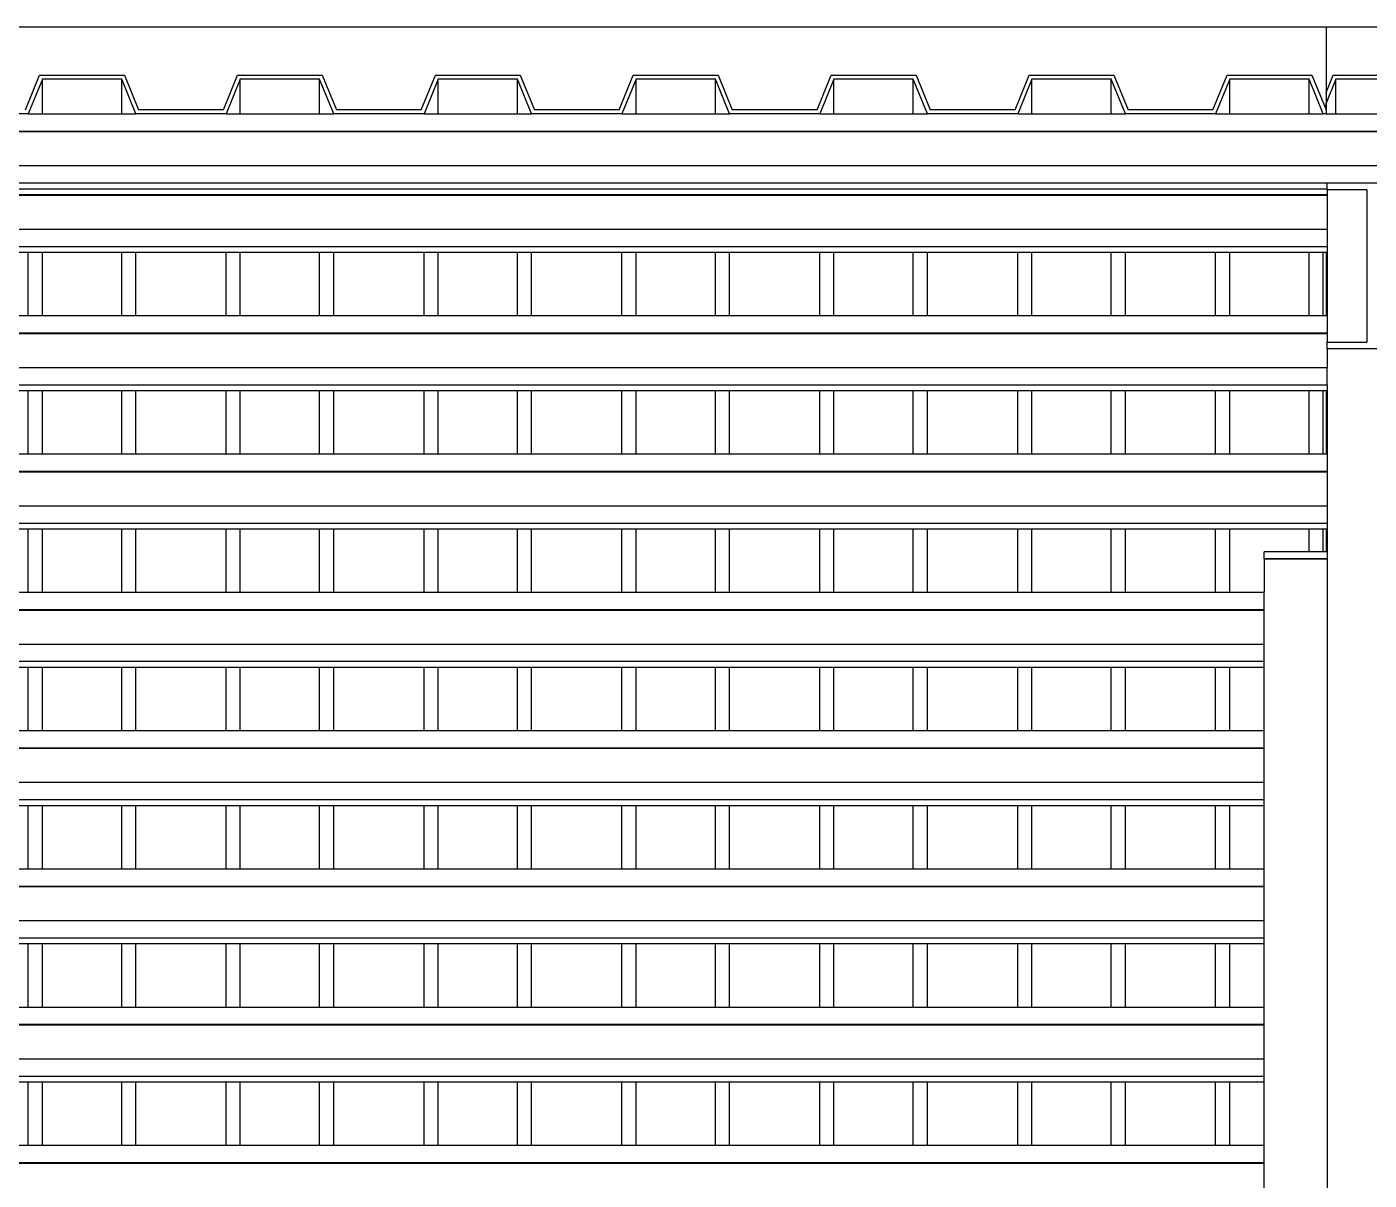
# Model space of a CAD drawing. Extents: x -92 to 92, y -11 to 21.
# Drawn here: x 10.872 to 12.787, y 8.756 to 10.401 of the extents above; entities that cross this region are included whole.
import ezdxf

# ---------------------------------------------------------------- set-up
doc = ezdxf.new("R2010")
doc.units = 0
doc.layers.get('0').update_dxf_attribs({"linetype": 'CONTINUOUS'})

msp = doc.modelspace()

# ---------------------------------------------------------------- linework, layer by layer
for p, q in [((10.0327, 10.4015), (12.7258, 10.4015)), ((12.7258, 10.4015), (15.4188, 10.4015)), ((12.7258, 10.4015), (12.7258, 10.3078)), ((12.7258, 10.4015), (12.7258, 10.2831)), ((10.8699, 10.2831), (10.8901, 10.3324)), ((10.894, 10.3268), (10.8738, 10.2775)), ((10.8901, 10.3324), (11.0111, 10.3324)), ((10.894, 10.2775), (10.894, 10.3268)), ((11.0072, 10.3268), (10.894, 10.3268)), ((11.0072, 10.2775), (11.0072, 10.3268)), ((11.0274, 10.2775), (11.0072, 10.3268)), ((11.0111, 10.3324), (11.0313, 10.2831)), ((11.1523, 10.2831), (11.1725, 10.3324)), ((11.1764, 10.3268), (11.1562, 10.2775)), ((11.1725, 10.3324), (11.2935, 10.3324)), ((11.1764, 10.2775), (11.1764, 10.3268)), ((11.2896, 10.3268), (11.1764, 10.3268)), ((11.2896, 10.2775), (11.2896, 10.3268)), ((11.3098, 10.2775), (11.2896, 10.3268)), ((11.2935, 10.3324), (11.3137, 10.2831)), ((11.4347, 10.2831), (11.4549, 10.3324)), ((11.4588, 10.3268), (11.4386, 10.2775)), ((11.4549, 10.3324), (11.5759, 10.3324)), ((11.4588, 10.2775), (11.4588, 10.3268)), ((11.572, 10.3268), (11.4588, 10.3268)), ((11.572, 10.2775), (11.572, 10.3268)), ((11.5922, 10.2775), (11.572, 10.3268)), ((11.5759, 10.3324), (11.5961, 10.2831)), ((11.7171, 10.2831), (11.7373, 10.3324)), ((11.7412, 10.3268), (11.721, 10.2775)), ((11.7373, 10.3324), (11.8583, 10.3324)), ((11.7412, 10.2775), (11.7412, 10.3268)), ((11.8544, 10.3268), (11.7412, 10.3268)), ((11.8544, 10.2775), (11.8544, 10.3268)), ((11.8746, 10.2775), (11.8544, 10.3268)), ((11.8583, 10.3324), (11.8785, 10.2831)), ((11.9996, 10.2831), (12.0197, 10.3324)), ((12.0236, 10.3268), (12.0035, 10.2775)), ((12.0197, 10.3324), (12.1408, 10.3324)), ((12.0236, 10.2775), (12.0236, 10.3268)), ((12.1368, 10.3268), (12.0236, 10.3268)), ((12.1368, 10.2775), (12.1368, 10.3268)), ((12.157, 10.2775), (12.1368, 10.3268)), ((12.1408, 10.3324), (12.1609, 10.2831)), ((12.282, 10.2831), (12.3021, 10.3324)), ((12.306, 10.3268), (12.2859, 10.2775)), ((12.3021, 10.3324), (12.4232, 10.3324)), ((12.306, 10.2775), (12.306, 10.3268)), ((12.4193, 10.3268), (12.306, 10.3268)), ((12.4193, 10.2775), (12.4193, 10.3268)), ((12.4394, 10.2775), (12.4193, 10.3268)), ((12.4232, 10.3324), (12.4433, 10.2831)), ((12.5644, 10.2831), (12.5846, 10.3324)), ((12.5885, 10.3268), (12.5683, 10.2775)), ((12.5846, 10.3324), (12.7056, 10.3324)), ((12.5885, 10.2775), (12.5885, 10.3268)), ((12.7017, 10.3268), (12.5885, 10.3268)), ((12.7017, 10.2775), (12.7017, 10.3268)), ((12.7218, 10.2775), (12.7017, 10.3268)), ((12.7056, 10.3324), (12.7258, 10.2831)), ((12.7258, 10.3078), (12.7358, 10.3324)), ((12.7398, 10.3268), (12.7258, 10.2926)), ((12.7358, 10.3324), (12.8569, 10.3324)), ((12.7398, 10.2775), (12.7398, 10.3268)), ((12.853, 10.3268), (12.7398, 10.3268)), ((12.7258, 10.3078), (12.7258, 10.2926)), ((12.7258, 10.2831), (12.7258, 10.2926)), ((10.8738, 10.2775), (10.745, 10.2775)), ((10.8738, 10.2775), (10.894, 10.2775)), ((10.894, 10.2775), (11.0072, 10.2775)), ((11.0072, 10.2775), (11.0274, 10.2775)), ((11.1562, 10.2775), (11.0274, 10.2775)), ((11.1523, 10.2831), (11.0313, 10.2831)), ((11.1562, 10.2775), (11.1764, 10.2775)), ((11.1764, 10.2775), (11.2896, 10.2775)), ((11.2896, 10.2775), (11.3098, 10.2775)), ((11.4386, 10.2775), (11.3098, 10.2775)), ((11.4347, 10.2831), (11.3137, 10.2831)), ((11.4386, 10.2775), (11.4588, 10.2775)), ((11.4588, 10.2775), (11.572, 10.2775)), ((11.572, 10.2775), (11.5922, 10.2775)), ((11.721, 10.2775), (11.5922, 10.2775)), ((11.7171, 10.2831), (11.5961, 10.2831)), ((11.721, 10.2775), (11.7412, 10.2775)), ((11.7412, 10.2775), (11.8544, 10.2775)), ((11.8544, 10.2775), (11.8746, 10.2775)), ((12.0035, 10.2775), (11.8746, 10.2775)), ((11.9996, 10.2831), (11.8785, 10.2831)), ((12.0035, 10.2775), (12.0236, 10.2775)), ((12.0236, 10.2775), (12.1368, 10.2775)), ((12.1368, 10.2775), (12.157, 10.2775)), ((12.2859, 10.2775), (12.157, 10.2775)), ((12.282, 10.2831), (12.1609, 10.2831)), ((12.2859, 10.2775), (12.306, 10.2775)), ((12.306, 10.2775), (12.4193, 10.2775)), ((12.4193, 10.2775), (12.4394, 10.2775)), ((12.5683, 10.2775), (12.4394, 10.2775)), ((12.5644, 10.2831), (12.4433, 10.2831)), ((12.5683, 10.2775), (12.5885, 10.2775)), ((12.5885, 10.2775), (12.7017, 10.2775)), ((12.7017, 10.2775), (12.7218, 10.2775)), ((12.7258, 10.2775), (12.7218, 10.2775)), ((12.7258, 10.2831), (12.7258, 10.2775)), ((12.7258, 10.2775), (12.7398, 10.2775)), ((12.7398, 10.2775), (12.853, 10.2775)), ((10.0327, 10.2528), (27.7213, 10.2528)), ((10.0327, 10.252), (27.7213, 10.252)), ((10.0327, 10.2035), (27.7213, 10.2035)), ((10.0327, 10.1788), (12.7273, 10.1788)), ((12.7273, 10.1788), (12.8473, 10.1788)), ((12.7273, 10.1706), (12.7273, 10.1788)), ((10.0327, 10.1706), (12.7273, 10.1706)), ((10.0327, 10.1621), (12.7273, 10.1621)), ((10.0327, 10.1613), (12.7273, 10.1613)), ((12.7273, 10.1692), (12.7273, 10.1706)), ((12.7842, 10.1692), (12.7273, 10.1692)), ((12.7273, 10.1692), (12.7273, 10.1621)), ((12.7273, 10.1621), (12.7273, 10.1613)), ((12.7273, 10.1613), (12.7273, 10.1128)), ((12.7842, 10.1692), (12.7842, 9.9518)), ((10.0327, 10.1128), (12.7273, 10.1128)), ((12.7273, 10.1128), (12.7273, 10.0881)), ((10.0327, 10.0881), (12.7273, 10.0881)), ((10.745, 10.0799), (10.8738, 10.0799)), ((10.8738, 9.9895), (10.8738, 10.0799)), ((10.8738, 10.0799), (10.894, 10.0799)), ((10.894, 9.9895), (10.894, 10.0799)), ((10.894, 10.0799), (11.0072, 10.0799)), ((11.0072, 9.9895), (11.0072, 10.0799)), ((11.0072, 10.0799), (11.0274, 10.0799)), ((11.0274, 9.9895), (11.0274, 10.0799)), ((11.0274, 10.0799), (11.1562, 10.0799)), ((11.1562, 9.9895), (11.1562, 10.0799)), ((11.1562, 10.0799), (11.1764, 10.0799)), ((11.1764, 9.9895), (11.1764, 10.0799)), ((11.1764, 10.0799), (11.2896, 10.0799)), ((11.2896, 9.9895), (11.2896, 10.0799)), ((11.2896, 10.0799), (11.3098, 10.0799)), ((11.3098, 9.9895), (11.3098, 10.0799)), ((11.3098, 10.0799), (11.4386, 10.0799)), ((11.4386, 9.9895), (11.4386, 10.0799)), ((11.4386, 10.0799), (11.4588, 10.0799)), ((11.4588, 9.9895), (11.4588, 10.0799)), ((11.4588, 10.0799), (11.572, 10.0799)), ((11.572, 9.9895), (11.572, 10.0799)), ((11.572, 10.0799), (11.5922, 10.0799)), ((11.5922, 9.9895), (11.5922, 10.0799)), ((11.5922, 10.0799), (11.721, 10.0799)), ((11.721, 9.9895), (11.721, 10.0799)), ((11.721, 10.0799), (11.7412, 10.0799)), ((11.7412, 9.9895), (11.7412, 10.0799)), ((11.7412, 10.0799), (11.8544, 10.0799)), ((11.8544, 9.9895), (11.8544, 10.0799)), ((11.8544, 10.0799), (11.8746, 10.0799)), ((11.8746, 9.9895), (11.8746, 10.0799)), ((11.8746, 10.0799), (12.0035, 10.0799)), ((12.0035, 9.9895), (12.0035, 10.0799)), ((12.0035, 10.0799), (12.0236, 10.0799)), ((12.0236, 9.9895), (12.0236, 10.0799)), ((12.0236, 10.0799), (12.1368, 10.0799)), ((12.1368, 9.9895), (12.1368, 10.0799)), ((12.1368, 10.0799), (12.157, 10.0799)), ((12.157, 9.9895), (12.157, 10.0799)), ((12.157, 10.0799), (12.2859, 10.0799)), ((12.2859, 9.9895), (12.2859, 10.0799)), ((12.2859, 10.0799), (12.306, 10.0799)), ((12.306, 9.9895), (12.306, 10.0799)), ((12.306, 10.0799), (12.4193, 10.0799)), ((12.4193, 9.9895), (12.4193, 10.0799)), ((12.4193, 10.0799), (12.4394, 10.0799)), ((12.4394, 9.9895), (12.4394, 10.0799)), ((12.4394, 10.0799), (12.5683, 10.0799)), ((12.5683, 9.9895), (12.5683, 10.0799)), ((12.5683, 10.0799), (12.5885, 10.0799)), ((12.5885, 9.9895), (12.5885, 10.0799)), ((12.5885, 10.0799), (12.7017, 10.0799)), ((12.7017, 9.9895), (12.7017, 10.0799)), ((12.7017, 10.0799), (12.7218, 10.0799)), ((12.7218, 9.9895), (12.7218, 10.0799)), ((12.7218, 10.0799), (12.7258, 10.0799)), ((12.7258, 10.0799), (12.7258, 9.9895)), ((12.7258, 10.0799), (12.7273, 10.0799)), ((12.7273, 10.0881), (12.7273, 10.0799)), ((12.7273, 10.0799), (12.7273, 9.9895)), ((10.745, 9.9895), (10.8738, 9.9895)), ((10.8738, 9.9895), (10.894, 9.9895)), ((10.894, 9.9895), (11.0072, 9.9895)), ((11.0072, 9.9895), (11.0274, 9.9895)), ((11.0274, 9.9895), (11.1562, 9.9895)), ((11.1562, 9.9895), (11.1764, 9.9895)), ((11.1764, 9.9895), (11.2896, 9.9895)), ((11.2896, 9.9895), (11.3098, 9.9895)), ((11.3098, 9.9895), (11.4386, 9.9895)), ((11.4386, 9.9895), (11.4588, 9.9895)), ((11.4588, 9.9895), (11.572, 9.9895)), ((11.572, 9.9895), (11.5922, 9.9895)), ((11.5922, 9.9895), (11.721, 9.9895)), ((11.721, 9.9895), (11.7412, 9.9895)), ((11.7412, 9.9895), (11.8544, 9.9895)), ((11.8544, 9.9895), (11.8746, 9.9895)), ((11.8746, 9.9895), (12.0035, 9.9895)), ((12.0035, 9.9895), (12.0236, 9.9895)), ((12.0236, 9.9895), (12.1368, 9.9895)), ((12.1368, 9.9895), (12.157, 9.9895)), ((12.157, 9.9895), (12.2859, 9.9895)), ((12.2859, 9.9895), (12.306, 9.9895)), ((12.306, 9.9895), (12.4193, 9.9895)), ((12.4193, 9.9895), (12.4394, 9.9895)), ((12.4394, 9.9895), (12.5683, 9.9895)), ((12.5683, 9.9895), (12.5885, 9.9895)), ((12.5885, 9.9895), (12.7017, 9.9895)), ((12.7017, 9.9895), (12.7218, 9.9895)), ((12.7218, 9.9895), (12.7258, 9.9895)), ((12.7258, 9.9895), (12.7273, 9.9895)), ((12.7273, 9.9895), (12.7273, 9.9648)), ((10.0327, 9.9648), (12.7273, 9.9648)), ((10.0327, 9.964), (12.7273, 9.964)), ((12.7273, 9.9648), (12.7273, 9.964)), ((12.7273, 9.964), (12.7273, 9.9518)), ((12.7273, 9.9421), (12.7273, 9.9518)), ((12.7273, 9.9518), (12.7842, 9.9518)), ((12.8473, 9.9421), (12.7273, 9.9421)), ((12.7273, 9.9421), (12.7273, 9.9155)), ((10.0327, 9.9155), (12.7273, 9.9155)), ((12.7273, 9.8908), (12.7273, 9.9155)), ((10.0327, 9.8908), (12.7273, 9.8908)), ((12.7273, 9.8908), (12.7273, 9.8826)), ((10.745, 9.8826), (10.8738, 9.8826)), ((10.8738, 9.7922), (10.8738, 9.8826)), ((10.8738, 9.8826), (10.894, 9.8826)), ((10.894, 9.7922), (10.894, 9.8826)), ((10.894, 9.8826), (11.0072, 9.8826)), ((11.0072, 9.7922), (11.0072, 9.8826)), ((11.0072, 9.8826), (11.0274, 9.8826)), ((11.0274, 9.7922), (11.0274, 9.8826)), ((11.0274, 9.8826), (11.1562, 9.8826)), ((11.1562, 9.7922), (11.1562, 9.8826)), ((11.1562, 9.8826), (11.1764, 9.8826)), ((11.1764, 9.7922), (11.1764, 9.8826)), ((11.1764, 9.8826), (11.2896, 9.8826)), ((11.2896, 9.7922), (11.2896, 9.8826)), ((11.2896, 9.8826), (11.3098, 9.8826)), ((11.3098, 9.7922), (11.3098, 9.8826)), ((11.3098, 9.8826), (11.4386, 9.8826)), ((11.4386, 9.7922), (11.4386, 9.8826)), ((11.4386, 9.8826), (11.4588, 9.8826)), ((11.4588, 9.7922), (11.4588, 9.8826)), ((11.4588, 9.8826), (11.572, 9.8826)), ((11.572, 9.7922), (11.572, 9.8826)), ((11.572, 9.8826), (11.5922, 9.8826)), ((11.5922, 9.7922), (11.5922, 9.8826)), ((11.5922, 9.8826), (11.721, 9.8826)), ((11.721, 9.7922), (11.721, 9.8826)), ((11.721, 9.8826), (11.7412, 9.8826)), ((11.7412, 9.7922), (11.7412, 9.8826)), ((11.7412, 9.8826), (11.8544, 9.8826)), ((11.8544, 9.7922), (11.8544, 9.8826)), ((11.8544, 9.8826), (11.8746, 9.8826)), ((11.8746, 9.7922), (11.8746, 9.8826)), ((11.8746, 9.8826), (12.0035, 9.8826)), ((12.0035, 9.7922), (12.0035, 9.8826)), ((12.0035, 9.8826), (12.0236, 9.8826)), ((12.0236, 9.7922), (12.0236, 9.8826)), ((12.0236, 9.8826), (12.1368, 9.8826)), ((12.1368, 9.7922), (12.1368, 9.8826)), ((12.1368, 9.8826), (12.157, 9.8826)), ((12.157, 9.7922), (12.157, 9.8826)), ((12.157, 9.8826), (12.2859, 9.8826)), ((12.2859, 9.7922), (12.2859, 9.8826)), ((12.2859, 9.8826), (12.306, 9.8826)), ((12.306, 9.7922), (12.306, 9.8826)), ((12.306, 9.8826), (12.4193, 9.8826)), ((12.4193, 9.7922), (12.4193, 9.8826)), ((12.4193, 9.8826), (12.4394, 9.8826)), ((12.4394, 9.7922), (12.4394, 9.8826)), ((12.4394, 9.8826), (12.5683, 9.8826)), ((12.5683, 9.7922), (12.5683, 9.8826)), ((12.5683, 9.8826), (12.5885, 9.8826)), ((12.5885, 9.7922), (12.5885, 9.8826)), ((12.5885, 9.8826), (12.7017, 9.8826)), ((12.7017, 9.7922), (12.7017, 9.8826)), ((12.7017, 9.8826), (12.7218, 9.8826)), ((12.7218, 9.7922), (12.7218, 9.8826)), ((12.7218, 9.8826), (12.7258, 9.8826)), ((12.7258, 9.8826), (12.7258, 9.7922)), ((12.7258, 9.8826), (12.7273, 9.8826)), ((12.7273, 9.8826), (12.7273, 9.7922)), ((10.745, 9.7922), (10.8738, 9.7922)), ((10.8738, 9.7922), (10.894, 9.7922)), ((10.894, 9.7922), (11.0072, 9.7922)), ((11.0072, 9.7922), (11.0274, 9.7922)), ((11.0274, 9.7922), (11.1562, 9.7922)), ((11.1562, 9.7922), (11.1764, 9.7922)), ((11.1764, 9.7922), (11.2896, 9.7922)), ((11.2896, 9.7922), (11.3098, 9.7922)), ((11.3098, 9.7922), (11.4386, 9.7922)), ((11.4386, 9.7922), (11.4588, 9.7922)), ((11.4588, 9.7922), (11.572, 9.7922)), ((11.572, 9.7922), (11.5922, 9.7922)), ((11.5922, 9.7922), (11.721, 9.7922)), ((11.721, 9.7922), (11.7412, 9.7922)), ((11.7412, 9.7922), (11.8544, 9.7922)), ((11.8544, 9.7922), (11.8746, 9.7922)), ((11.8746, 9.7922), (12.0035, 9.7922)), ((12.0035, 9.7922), (12.0236, 9.7922)), ((12.0236, 9.7922), (12.1368, 9.7922)), ((12.1368, 9.7922), (12.157, 9.7922)), ((12.157, 9.7922), (12.2859, 9.7922)), ((12.2859, 9.7922), (12.306, 9.7922)), ((12.306, 9.7922), (12.4193, 9.7922)), ((12.4193, 9.7922), (12.4394, 9.7922)), ((12.4394, 9.7922), (12.5683, 9.7922)), ((12.5683, 9.7922), (12.5885, 9.7922)), ((12.5885, 9.7922), (12.7017, 9.7922)), ((12.7017, 9.7922), (12.7218, 9.7922)), ((12.7218, 9.7922), (12.7258, 9.7922)), ((12.7258, 9.7922), (12.7273, 9.7922)), ((12.7273, 9.7922), (12.7273, 9.7675)), ((10.0327, 9.7675), (12.7273, 9.7675)), ((10.0327, 9.7667), (12.7273, 9.7667)), ((12.7273, 9.7675), (12.7273, 9.7667)), ((12.7273, 9.7667), (12.7273, 9.7182)), ((10.0327, 9.7182), (12.7273, 9.7182)), ((12.7273, 9.7182), (12.7273, 9.6936)), ((10.0327, 9.6936), (12.7273, 9.6936)), ((12.7273, 9.6936), (12.7273, 9.6853)), ((10.745, 9.6853), (10.8738, 9.6853)), ((10.8738, 9.5949), (10.8738, 9.6853)), ((10.8738, 9.6853), (10.894, 9.6853)), ((10.894, 9.5949), (10.894, 9.6853)), ((10.894, 9.6853), (11.0072, 9.6853)), ((11.0072, 9.5949), (11.0072, 9.6853)), ((11.0072, 9.6853), (11.0274, 9.6853)), ((11.0274, 9.5949), (11.0274, 9.6853)), ((11.0274, 9.6853), (11.1562, 9.6853)), ((11.1562, 9.5949), (11.1562, 9.6853)), ((11.1562, 9.6853), (11.1764, 9.6853)), ((11.1764, 9.5949), (11.1764, 9.6853)), ((11.1764, 9.6853), (11.2896, 9.6853)), ((11.2896, 9.5949), (11.2896, 9.6853)), ((11.2896, 9.6853), (11.3098, 9.6853)), ((11.3098, 9.5949), (11.3098, 9.6853)), ((11.3098, 9.6853), (11.4386, 9.6853)), ((11.4386, 9.5949), (11.4386, 9.6853)), ((11.4386, 9.6853), (11.4588, 9.6853)), ((11.4588, 9.5949), (11.4588, 9.6853)), ((11.4588, 9.6853), (11.572, 9.6853)), ((11.572, 9.5949), (11.572, 9.6853)), ((11.572, 9.6853), (11.5922, 9.6853)), ((11.5922, 9.5949), (11.5922, 9.6853)), ((11.5922, 9.6853), (11.721, 9.6853)), ((11.721, 9.5949), (11.721, 9.6853)), ((11.721, 9.6853), (11.7412, 9.6853)), ((11.7412, 9.5949), (11.7412, 9.6853)), ((11.7412, 9.6853), (11.8544, 9.6853)), ((11.8544, 9.5949), (11.8544, 9.6853)), ((11.8544, 9.6853), (11.8746, 9.6853)), ((11.8746, 9.5949), (11.8746, 9.6853)), ((11.8746, 9.6853), (12.0035, 9.6853)), ((12.0035, 9.5949), (12.0035, 9.6853)), ((12.0035, 9.6853), (12.0236, 9.6853)), ((12.0236, 9.5949), (12.0236, 9.6853)), ((12.0236, 9.6853), (12.1368, 9.6853)), ((12.1368, 9.5949), (12.1368, 9.6853)), ((12.1368, 9.6853), (12.157, 9.6853)), ((12.157, 9.5949), (12.157, 9.6853)), ((12.157, 9.6853), (12.2859, 9.6853)), ((12.2859, 9.5949), (12.2859, 9.6853)), ((12.2859, 9.6853), (12.306, 9.6853)), ((12.306, 9.5949), (12.306, 9.6853)), ((12.306, 9.6853), (12.4193, 9.6853)), ((12.4193, 9.5949), (12.4193, 9.6853)), ((12.4193, 9.6853), (12.4394, 9.6853)), ((12.4394, 9.5949), (12.4394, 9.6853)), ((12.4394, 9.6853), (12.5683, 9.6853)), ((12.5683, 9.5949), (12.5683, 9.6853)), ((12.5683, 9.6853), (12.5885, 9.6853)), ((12.5885, 9.5949), (12.5885, 9.6853)), ((12.5885, 9.6853), (12.7017, 9.6853)), ((12.7017, 9.6523), (12.7017, 9.6853)), ((12.7017, 9.6853), (12.7218, 9.6853)), ((12.7218, 9.6523), (12.7218, 9.6853)), ((12.7218, 9.6853), (12.7258, 9.6853)), ((12.7258, 9.6853), (12.7258, 9.6523)), ((12.7258, 9.6853), (12.7273, 9.6853)), ((12.7273, 9.6853), (12.7273, 9.6523)), ((12.6373, 9.6424), (12.6373, 9.6523)), ((12.7017, 9.6523), (12.6373, 9.6523)), ((12.7273, 9.6424), (12.6373, 9.6424)), ((12.6373, 9.6424), (12.6373, 9.6423)), ((12.6373, 9.6423), (12.7273, 9.6423)), ((12.6373, 9.6423), (12.6373, 9.5949)), ((12.7218, 9.6523), (12.7017, 9.6523)), ((12.7258, 9.6523), (12.7218, 9.6523)), ((12.7273, 9.6523), (12.7258, 9.6523)), ((12.7273, 9.6523), (12.7273, 9.6424)), ((12.7273, 9.6424), (12.7273, 9.6423)), ((12.7273, 9.6423), (12.7273, 3.7037)), ((10.745, 9.5949), (10.8738, 9.5949)), ((10.8738, 9.5949), (10.894, 9.5949)), ((10.894, 9.5949), (11.0072, 9.5949)), ((11.0072, 9.5949), (11.0274, 9.5949)), ((11.0274, 9.5949), (11.1562, 9.5949)), ((11.1562, 9.5949), (11.1764, 9.5949)), ((11.1764, 9.5949), (11.2896, 9.5949)), ((11.2896, 9.5949), (11.3098, 9.5949)), ((11.3098, 9.5949), (11.4386, 9.5949)), ((11.4386, 9.5949), (11.4588, 9.5949)), ((11.4588, 9.5949), (11.572, 9.5949)), ((11.572, 9.5949), (11.5922, 9.5949)), ((11.5922, 9.5949), (11.721, 9.5949)), ((11.721, 9.5949), (11.7412, 9.5949)), ((11.7412, 9.5949), (11.8544, 9.5949)), ((11.8544, 9.5949), (11.8746, 9.5949)), ((11.8746, 9.5949), (12.0035, 9.5949)), ((12.0035, 9.5949), (12.0236, 9.5949)), ((12.0236, 9.5949), (12.1368, 9.5949)), ((12.1368, 9.5949), (12.157, 9.5949)), ((12.157, 9.5949), (12.2859, 9.5949)), ((12.2859, 9.5949), (12.306, 9.5949)), ((12.306, 9.5949), (12.4193, 9.5949)), ((12.4193, 9.5949), (12.4394, 9.5949)), ((12.4394, 9.5949), (12.5683, 9.5949)), ((12.5683, 9.5949), (12.5885, 9.5949)), ((12.5885, 9.5949), (12.6373, 9.5949)), ((12.6373, 9.5703), (12.6373, 9.5949)), ((10.0327, 9.5703), (12.6373, 9.5703)), ((10.0327, 9.5694), (12.6373, 9.5694)), ((12.6373, 9.5694), (12.6373, 9.5703)), ((12.6373, 9.5209), (12.6373, 9.5694)), ((10.0327, 9.5209), (12.6373, 9.5209)), ((12.6373, 9.4963), (12.6373, 9.5209)), ((10.0327, 9.4963), (12.6373, 9.4963)), ((10.745, 9.4881), (10.8738, 9.4881)), ((10.8738, 9.3976), (10.8738, 9.4881)), ((10.8738, 9.4881), (10.894, 9.4881)), ((10.894, 9.3976), (10.894, 9.4881)), ((10.894, 9.4881), (11.0072, 9.4881)), ((11.0072, 9.3976), (11.0072, 9.4881)), ((11.0072, 9.4881), (11.0274, 9.4881)), ((11.0274, 9.3976), (11.0274, 9.4881)), ((11.0274, 9.4881), (11.1562, 9.4881)), ((11.1562, 9.3976), (11.1562, 9.4881)), ((11.1562, 9.4881), (11.1764, 9.4881)), ((11.1764, 9.3976), (11.1764, 9.4881)), ((11.1764, 9.4881), (11.2896, 9.4881)), ((11.2896, 9.3976), (11.2896, 9.4881)), ((11.2896, 9.4881), (11.3098, 9.4881)), ((11.3098, 9.3976), (11.3098, 9.4881)), ((11.3098, 9.4881), (11.4386, 9.4881)), ((11.4386, 9.3976), (11.4386, 9.4881)), ((11.4386, 9.4881), (11.4588, 9.4881)), ((11.4588, 9.3976), (11.4588, 9.4881)), ((11.4588, 9.4881), (11.572, 9.4881)), ((11.572, 9.3976), (11.572, 9.4881)), ((11.572, 9.4881), (11.5922, 9.4881)), ((11.5922, 9.3976), (11.5922, 9.4881)), ((11.5922, 9.4881), (11.721, 9.4881)), ((11.721, 9.3976), (11.721, 9.4881)), ((11.721, 9.4881), (11.7412, 9.4881)), ((11.7412, 9.3976), (11.7412, 9.4881)), ((11.7412, 9.4881), (11.8544, 9.4881)), ((11.8544, 9.3976), (11.8544, 9.4881)), ((11.8544, 9.4881), (11.8746, 9.4881)), ((11.8746, 9.3976), (11.8746, 9.4881)), ((11.8746, 9.4881), (12.0035, 9.4881)), ((12.0035, 9.3976), (12.0035, 9.4881)), ((12.0035, 9.4881), (12.0236, 9.4881)), ((12.0236, 9.3976), (12.0236, 9.4881)), ((12.0236, 9.4881), (12.1368, 9.4881)), ((12.1368, 9.3976), (12.1368, 9.4881)), ((12.1368, 9.4881), (12.157, 9.4881)), ((12.157, 9.3976), (12.157, 9.4881)), ((12.157, 9.4881), (12.2859, 9.4881)), ((12.2859, 9.3976), (12.2859, 9.4881)), ((12.2859, 9.4881), (12.306, 9.4881)), ((12.306, 9.3976), (12.306, 9.4881)), ((12.306, 9.4881), (12.4193, 9.4881)), ((12.4193, 9.3976), (12.4193, 9.4881)), ((12.4193, 9.4881), (12.4394, 9.4881)), ((12.4394, 9.3976), (12.4394, 9.4881)), ((12.4394, 9.4881), (12.5683, 9.4881)), ((12.5683, 9.3976), (12.5683, 9.4881)), ((12.5683, 9.4881), (12.5885, 9.4881)), ((12.5885, 9.3976), (12.5885, 9.4881)), ((12.5885, 9.4881), (12.6373, 9.4881)), ((12.6373, 9.4881), (12.6373, 9.4963)), ((12.6373, 9.3976), (12.6373, 9.4881)), ((10.745, 9.3976), (10.8738, 9.3976)), ((10.8738, 9.3976), (10.894, 9.3976)), ((10.894, 9.3976), (11.0072, 9.3976)), ((11.0072, 9.3976), (11.0274, 9.3976)), ((11.0274, 9.3976), (11.1562, 9.3976)), ((11.1562, 9.3976), (11.1764, 9.3976)), ((11.1764, 9.3976), (11.2896, 9.3976)), ((11.2896, 9.3976), (11.3098, 9.3976)), ((11.3098, 9.3976), (11.4386, 9.3976)), ((11.4386, 9.3976), (11.4588, 9.3976)), ((11.4588, 9.3976), (11.572, 9.3976)), ((11.572, 9.3976), (11.5922, 9.3976)), ((11.5922, 9.3976), (11.721, 9.3976)), ((11.721, 9.3976), (11.7412, 9.3976)), ((11.7412, 9.3976), (11.8544, 9.3976)), ((11.8544, 9.3976), (11.8746, 9.3976)), ((11.8746, 9.3976), (12.0035, 9.3976)), ((12.0035, 9.3976), (12.0236, 9.3976)), ((12.0236, 9.3976), (12.1368, 9.3976)), ((12.1368, 9.3976), (12.157, 9.3976)), ((12.157, 9.3976), (12.2859, 9.3976)), ((12.2859, 9.3976), (12.306, 9.3976)), ((12.306, 9.3976), (12.4193, 9.3976)), ((12.4193, 9.3976), (12.4394, 9.3976)), ((12.4394, 9.3976), (12.5683, 9.3976)), ((12.5683, 9.3976), (12.5885, 9.3976)), ((12.5885, 9.3976), (12.6373, 9.3976)), ((12.6373, 9.373), (12.6373, 9.3976)), ((10.0327, 9.373), (12.6373, 9.373)), ((10.0327, 9.3722), (12.6373, 9.3722)), ((12.6373, 9.3722), (12.6373, 9.373)), ((12.6373, 9.3237), (12.6373, 9.3722)), ((10.0327, 9.3237), (12.6373, 9.3237)), ((12.6373, 9.299), (12.6373, 9.3237)), ((10.0327, 9.299), (12.6373, 9.299)), ((10.745, 9.2908), (10.8738, 9.2908)), ((10.8738, 9.2004), (10.8738, 9.2908)), ((10.8738, 9.2908), (10.894, 9.2908)), ((10.894, 9.2004), (10.894, 9.2908)), ((10.894, 9.2908), (11.0072, 9.2908)), ((11.0072, 9.2004), (11.0072, 9.2908)), ((11.0072, 9.2908), (11.0274, 9.2908)), ((11.0274, 9.2004), (11.0274, 9.2908)), ((11.0274, 9.2908), (11.1562, 9.2908)), ((11.1562, 9.2004), (11.1562, 9.2908)), ((11.1562, 9.2908), (11.1764, 9.2908)), ((11.1764, 9.2004), (11.1764, 9.2908)), ((11.1764, 9.2908), (11.2896, 9.2908)), ((11.2896, 9.2004), (11.2896, 9.2908)), ((11.2896, 9.2908), (11.3098, 9.2908)), ((11.3098, 9.2004), (11.3098, 9.2908)), ((11.3098, 9.2908), (11.4386, 9.2908)), ((11.4386, 9.2004), (11.4386, 9.2908)), ((11.4386, 9.2908), (11.4588, 9.2908)), ((11.4588, 9.2004), (11.4588, 9.2908)), ((11.4588, 9.2908), (11.572, 9.2908)), ((11.572, 9.2004), (11.572, 9.2908)), ((11.572, 9.2908), (11.5922, 9.2908)), ((11.5922, 9.2004), (11.5922, 9.2908)), ((11.5922, 9.2908), (11.721, 9.2908)), ((11.721, 9.2004), (11.721, 9.2908)), ((11.721, 9.2908), (11.7412, 9.2908)), ((11.7412, 9.2004), (11.7412, 9.2908)), ((11.7412, 9.2908), (11.8544, 9.2908)), ((11.8544, 9.2004), (11.8544, 9.2908)), ((11.8544, 9.2908), (11.8746, 9.2908)), ((11.8746, 9.2004), (11.8746, 9.2908)), ((11.8746, 9.2908), (12.0035, 9.2908)), ((12.0035, 9.2004), (12.0035, 9.2908)), ((12.0035, 9.2908), (12.0236, 9.2908)), ((12.0236, 9.2004), (12.0236, 9.2908)), ((12.0236, 9.2908), (12.1368, 9.2908)), ((12.1368, 9.2004), (12.1368, 9.2908)), ((12.1368, 9.2908), (12.157, 9.2908)), ((12.157, 9.2004), (12.157, 9.2908)), ((12.157, 9.2908), (12.2859, 9.2908)), ((12.2859, 9.2004), (12.2859, 9.2908)), ((12.2859, 9.2908), (12.306, 9.2908)), ((12.306, 9.2004), (12.306, 9.2908)), ((12.306, 9.2908), (12.4193, 9.2908)), ((12.4193, 9.2004), (12.4193, 9.2908)), ((12.4193, 9.2908), (12.4394, 9.2908)), ((12.4394, 9.2004), (12.4394, 9.2908)), ((12.4394, 9.2908), (12.5683, 9.2908)), ((12.5683, 9.2004), (12.5683, 9.2908)), ((12.5683, 9.2908), (12.5885, 9.2908)), ((12.5885, 9.2004), (12.5885, 9.2908)), ((12.5885, 9.2908), (12.6373, 9.2908)), ((12.6373, 9.2908), (12.6373, 9.299)), ((12.6373, 9.2004), (12.6373, 9.2908)), ((10.745, 9.2004), (10.8738, 9.2004)), ((10.8738, 9.2004), (10.894, 9.2004)), ((10.894, 9.2004), (11.0072, 9.2004)), ((11.0072, 9.2004), (11.0274, 9.2004)), ((11.0274, 9.2004), (11.1562, 9.2004)), ((11.1562, 9.2004), (11.1764, 9.2004)), ((11.1764, 9.2004), (11.2896, 9.2004)), ((11.2896, 9.2004), (11.3098, 9.2004)), ((11.3098, 9.2004), (11.4386, 9.2004)), ((11.4386, 9.2004), (11.4588, 9.2004)), ((11.4588, 9.2004), (11.572, 9.2004)), ((11.572, 9.2004), (11.5922, 9.2004)), ((11.5922, 9.2004), (11.721, 9.2004)), ((11.721, 9.2004), (11.7412, 9.2004)), ((11.7412, 9.2004), (11.8544, 9.2004)), ((11.8544, 9.2004), (11.8746, 9.2004)), ((11.8746, 9.2004), (12.0035, 9.2004)), ((12.0035, 9.2004), (12.0236, 9.2004)), ((12.0236, 9.2004), (12.1368, 9.2004)), ((12.1368, 9.2004), (12.157, 9.2004)), ((12.157, 9.2004), (12.2859, 9.2004)), ((12.2859, 9.2004), (12.306, 9.2004)), ((12.306, 9.2004), (12.4193, 9.2004)), ((12.4193, 9.2004), (12.4394, 9.2004)), ((12.4394, 9.2004), (12.5683, 9.2004)), ((12.5683, 9.2004), (12.5885, 9.2004)), ((12.5885, 9.2004), (12.6373, 9.2004)), ((12.6373, 9.1757), (12.6373, 9.2004)), ((10.0327, 9.1757), (12.6373, 9.1757)), ((12.6373, 9.1749), (12.6373, 9.1757)), ((10.0327, 9.1749), (12.6373, 9.1749)), ((12.6373, 9.1264), (12.6373, 9.1749)), ((10.0327, 9.1264), (12.6373, 9.1264)), ((12.6373, 9.1017), (12.6373, 9.1264)), ((10.0327, 9.1017), (12.6373, 9.1017)), ((12.6373, 9.0935), (12.6373, 9.1017)), ((10.745, 9.0935), (10.8738, 9.0935)), ((10.8738, 9.0031), (10.8738, 9.0935)), ((10.8738, 9.0935), (10.894, 9.0935)), ((10.894, 9.0031), (10.894, 9.0935)), ((10.894, 9.0935), (11.0072, 9.0935)), ((11.0072, 9.0031), (11.0072, 9.0935)), ((11.0072, 9.0935), (11.0274, 9.0935)), ((11.0274, 9.0031), (11.0274, 9.0935)), ((11.0274, 9.0935), (11.1562, 9.0935)), ((11.1562, 9.0031), (11.1562, 9.0935)), ((11.1562, 9.0935), (11.1764, 9.0935)), ((11.1764, 9.0031), (11.1764, 9.0935)), ((11.1764, 9.0935), (11.2896, 9.0935)), ((11.2896, 9.0031), (11.2896, 9.0935)), ((11.2896, 9.0935), (11.3098, 9.0935)), ((11.3098, 9.0031), (11.3098, 9.0935)), ((11.3098, 9.0935), (11.4386, 9.0935)), ((11.4386, 9.0031), (11.4386, 9.0935)), ((11.4386, 9.0935), (11.4588, 9.0935)), ((11.4588, 9.0031), (11.4588, 9.0935)), ((11.4588, 9.0935), (11.572, 9.0935)), ((11.572, 9.0031), (11.572, 9.0935)), ((11.572, 9.0935), (11.5922, 9.0935)), ((11.5922, 9.0031), (11.5922, 9.0935)), ((11.5922, 9.0935), (11.721, 9.0935)), ((11.721, 9.0031), (11.721, 9.0935)), ((11.721, 9.0935), (11.7412, 9.0935)), ((11.7412, 9.0031), (11.7412, 9.0935)), ((11.7412, 9.0935), (11.8544, 9.0935)), ((11.8544, 9.0031), (11.8544, 9.0935)), ((11.8544, 9.0935), (11.8746, 9.0935)), ((11.8746, 9.0031), (11.8746, 9.0935)), ((11.8746, 9.0935), (12.0035, 9.0935)), ((12.0035, 9.0031), (12.0035, 9.0935)), ((12.0035, 9.0935), (12.0236, 9.0935)), ((12.0236, 9.0031), (12.0236, 9.0935)), ((12.0236, 9.0935), (12.1368, 9.0935)), ((12.1368, 9.0031), (12.1368, 9.0935)), ((12.1368, 9.0935), (12.157, 9.0935)), ((12.157, 9.0031), (12.157, 9.0935)), ((12.157, 9.0935), (12.2859, 9.0935)), ((12.2859, 9.0031), (12.2859, 9.0935)), ((12.2859, 9.0935), (12.306, 9.0935)), ((12.306, 9.0031), (12.306, 9.0935)), ((12.306, 9.0935), (12.4193, 9.0935)), ((12.4193, 9.0031), (12.4193, 9.0935)), ((12.4193, 9.0935), (12.4394, 9.0935)), ((12.4394, 9.0031), (12.4394, 9.0935)), ((12.4394, 9.0935), (12.5683, 9.0935)), ((12.5683, 9.0031), (12.5683, 9.0935)), ((12.5683, 9.0935), (12.5885, 9.0935)), ((12.5885, 9.0031), (12.5885, 9.0935)), ((12.5885, 9.0935), (12.6373, 9.0935)), ((12.6373, 9.0031), (12.6373, 9.0935)), ((10.745, 9.0031), (10.8738, 9.0031)), ((10.8738, 9.0031), (10.894, 9.0031)), ((10.894, 9.0031), (11.0072, 9.0031)), ((11.0072, 9.0031), (11.0274, 9.0031)), ((11.0274, 9.0031), (11.1562, 9.0031)), ((11.1562, 9.0031), (11.1764, 9.0031)), ((11.1764, 9.0031), (11.2896, 9.0031)), ((11.2896, 9.0031), (11.3098, 9.0031)), ((11.3098, 9.0031), (11.4386, 9.0031)), ((11.4386, 9.0031), (11.4588, 9.0031)), ((11.4588, 9.0031), (11.572, 9.0031)), ((11.572, 9.0031), (11.5922, 9.0031)), ((11.5922, 9.0031), (11.721, 9.0031)), ((11.721, 9.0031), (11.7412, 9.0031)), ((11.7412, 9.0031), (11.8544, 9.0031)), ((11.8544, 9.0031), (11.8746, 9.0031)), ((11.8746, 9.0031), (12.0035, 9.0031)), ((12.0035, 9.0031), (12.0236, 9.0031)), ((12.0236, 9.0031), (12.1368, 9.0031)), ((12.1368, 9.0031), (12.157, 9.0031)), ((12.157, 9.0031), (12.2859, 9.0031)), ((12.2859, 9.0031), (12.306, 9.0031)), ((12.306, 9.0031), (12.4193, 9.0031)), ((12.4193, 9.0031), (12.4394, 9.0031)), ((12.4394, 9.0031), (12.5683, 9.0031)), ((12.5683, 9.0031), (12.5885, 9.0031)), ((12.5885, 9.0031), (12.6373, 9.0031)), ((12.6373, 8.9784), (12.6373, 9.0031)), ((10.0327, 8.9784), (12.6373, 8.9784)), ((10.0327, 8.9776), (12.6373, 8.9776)), ((12.6373, 8.9776), (12.6373, 8.9784)), ((12.6373, 8.9291), (12.6373, 8.9776)), ((10.0327, 8.9291), (12.6373, 8.9291)), ((12.6373, 8.9044), (12.6373, 8.9291)), ((10.0327, 8.9044), (12.6373, 8.9044)), ((10.745, 8.8962), (10.8738, 8.8962)), ((10.8738, 8.8058), (10.8738, 8.8962)), ((10.8738, 8.8962), (10.894, 8.8962)), ((10.894, 8.8058), (10.894, 8.8962)), ((10.894, 8.8962), (11.0072, 8.8962)), ((11.0072, 8.8058), (11.0072, 8.8962)), ((11.0072, 8.8962), (11.0274, 8.8962)), ((11.0274, 8.8058), (11.0274, 8.8962)), ((11.0274, 8.8962), (11.1562, 8.8962)), ((11.1562, 8.8058), (11.1562, 8.8962)), ((11.1562, 8.8962), (11.1764, 8.8962)), ((11.1764, 8.8058), (11.1764, 8.8962)), ((11.1764, 8.8962), (11.2896, 8.8962)), ((11.2896, 8.8058), (11.2896, 8.8962)), ((11.2896, 8.8962), (11.3098, 8.8962)), ((11.3098, 8.8058), (11.3098, 8.8962)), ((11.3098, 8.8962), (11.4386, 8.8962)), ((11.4386, 8.8058), (11.4386, 8.8962)), ((11.4386, 8.8962), (11.4588, 8.8962)), ((11.4588, 8.8058), (11.4588, 8.8962)), ((11.4588, 8.8962), (11.572, 8.8962)), ((11.572, 8.8058), (11.572, 8.8962)), ((11.572, 8.8962), (11.5922, 8.8962)), ((11.5922, 8.8058), (11.5922, 8.8962)), ((11.5922, 8.8962), (11.721, 8.8962)), ((11.721, 8.8058), (11.721, 8.8962)), ((11.721, 8.8962), (11.7412, 8.8962)), ((11.7412, 8.8058), (11.7412, 8.8962)), ((11.7412, 8.8962), (11.8544, 8.8962)), ((11.8544, 8.8058), (11.8544, 8.8962)), ((11.8544, 8.8962), (11.8746, 8.8962)), ((11.8746, 8.8058), (11.8746, 8.8962)), ((11.8746, 8.8962), (12.0035, 8.8962)), ((12.0035, 8.8058), (12.0035, 8.8962)), ((12.0035, 8.8962), (12.0236, 8.8962)), ((12.0236, 8.8058), (12.0236, 8.8962)), ((12.0236, 8.8962), (12.1368, 8.8962)), ((12.1368, 8.8058), (12.1368, 8.8962)), ((12.1368, 8.8962), (12.157, 8.8962)), ((12.157, 8.8058), (12.157, 8.8962)), ((12.157, 8.8962), (12.2859, 8.8962)), ((12.2859, 8.8058), (12.2859, 8.8962)), ((12.2859, 8.8962), (12.306, 8.8962)), ((12.306, 8.8058), (12.306, 8.8962)), ((12.306, 8.8962), (12.4193, 8.8962)), ((12.4193, 8.8058), (12.4193, 8.8962)), ((12.4193, 8.8962), (12.4394, 8.8962)), ((12.4394, 8.8058), (12.4394, 8.8962)), ((12.4394, 8.8962), (12.5683, 8.8962)), ((12.5683, 8.8058), (12.5683, 8.8962)), ((12.5683, 8.8962), (12.5885, 8.8962)), ((12.5885, 8.8058), (12.5885, 8.8962)), ((12.5885, 8.8962), (12.6373, 8.8962)), ((12.6373, 8.8962), (12.6373, 8.9044)), ((12.6373, 8.8058), (12.6373, 8.8962)), ((10.745, 8.8058), (10.8738, 8.8058)), ((10.8738, 8.8058), (10.894, 8.8058)), ((10.894, 8.8058), (11.0072, 8.8058)), ((11.0072, 8.8058), (11.0274, 8.8058)), ((11.0274, 8.8058), (11.1562, 8.8058)), ((11.1562, 8.8058), (11.1764, 8.8058)), ((11.1764, 8.8058), (11.2896, 8.8058)), ((11.2896, 8.8058), (11.3098, 8.8058)), ((11.3098, 8.8058), (11.4386, 8.8058)), ((11.4386, 8.8058), (11.4588, 8.8058)), ((11.4588, 8.8058), (11.572, 8.8058)), ((11.572, 8.8058), (11.5922, 8.8058)), ((11.5922, 8.8058), (11.721, 8.8058)), ((11.721, 8.8058), (11.7412, 8.8058)), ((11.7412, 8.8058), (11.8544, 8.8058)), ((11.8544, 8.8058), (11.8746, 8.8058)), ((11.8746, 8.8058), (12.0035, 8.8058)), ((12.0035, 8.8058), (12.0236, 8.8058)), ((12.0236, 8.8058), (12.1368, 8.8058)), ((12.1368, 8.8058), (12.157, 8.8058)), ((12.157, 8.8058), (12.2859, 8.8058)), ((12.2859, 8.8058), (12.306, 8.8058)), ((12.306, 8.8058), (12.4193, 8.8058)), ((12.4193, 8.8058), (12.4394, 8.8058)), ((12.4394, 8.8058), (12.5683, 8.8058)), ((12.5683, 8.8058), (12.5885, 8.8058)), ((12.5885, 8.8058), (12.6373, 8.8058)), ((12.6373, 8.7811), (12.6373, 8.8058)), ((10.0327, 8.7811), (12.6373, 8.7811)), ((10.0327, 8.7803), (12.6373, 8.7803)), ((12.6373, 8.7803), (12.6373, 8.7811)), ((12.6373, 8.7318), (12.6373, 8.7803))]:
    msp.add_line(p, q)

doc.saveas('drawing.dxf')
